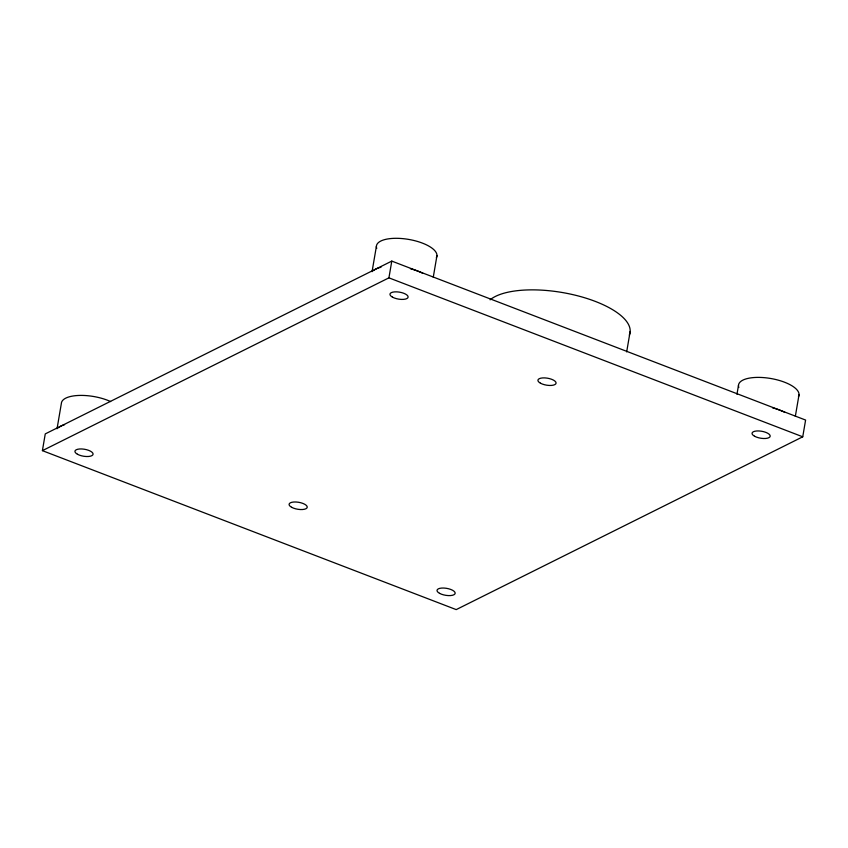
<?xml version="1.0" encoding="UTF-8"?>
<svg xmlns="http://www.w3.org/2000/svg" width="848" height="848" viewBox="0 0 848 848"><rect width="100%" height="100%" fill="white"/><g stroke="black" fill="none" stroke-linecap="round" stroke-linejoin="round"><path stroke-width="1.27" d="M42.4 450.648L45.262 433.9L391.787 261.099L805.6 420.057L802.738 436.805L456.213 609.606L42.4 450.648L388.925 277.847L802.738 436.805M57.039 428.77L61.374 403.394A30.655 11.734 9.7 0 1 78.896 395.444A30.655 11.734 9.7 0 1 110.643 401.57M372.06 271.667L376.406 246.291M388.925 277.847L391.787 261.099M433.264 277.222L436.953 255.651M626.672 351.899L630.159 331.483M736.965 394.267L738.481 385.384M795.339 416.304L799.028 394.733M58.438 427.774A30.655 11.734 9.7 0 1 64.586 424.7M772.507 407.814A30.655 11.734 9.7 0 1 784.972 412.457M373.459 270.682A30.655 11.734 9.7 0 1 380.996 267.258M410.421 268.731A30.655 11.734 9.7 0 1 422.887 273.374M376.735 248.411A30.655 11.734 9.7 0 1 407.39 239.2A30.655 11.734 9.7 0 1 436.36 257.622M738.82 387.494A30.655 11.734 9.7 0 1 769.465 378.282A30.655 11.734 9.7 0 1 798.445 396.705M490.102 299.81A73.575 28.154 9.7 0 1 576.799 295.581A73.575 28.154 9.7 0 1 629.311 335.077M77.444 454.242A9.201 3.519 9.7 0 0 92.729 455.005A9.201 3.519 9.7 0 0 81.874 448.963A9.201 3.519 9.7 0 0 77.444 454.242M754.55 436.232A9.201 3.519 9.7 0 0 769.836 436.996A9.201 3.519 9.7 0 0 758.981 430.954A9.201 3.519 9.7 0 0 754.55 436.232M392.465 297.139A9.201 3.519 9.7 0 0 407.761 297.902A9.201 3.519 9.7 0 0 396.896 291.86A9.201 3.519 9.7 0 0 392.465 297.139M439.529 593.324A9.201 3.519 9.7 0 0 454.814 594.088A9.201 3.519 9.7 0 0 443.949 588.046A9.201 3.519 9.7 0 0 439.529 593.324M540.43 383.179A9.201 3.519 9.7 0 0 555.726 383.943A9.201 3.519 9.7 0 0 544.861 377.901A9.201 3.519 9.7 0 0 540.43 383.179M291.595 507.274A9.201 3.519 9.7 0 0 306.881 508.037A9.201 3.519 9.7 0 0 296.016 501.995A9.201 3.519 9.7 0 0 291.595 507.274"/></g></svg>
